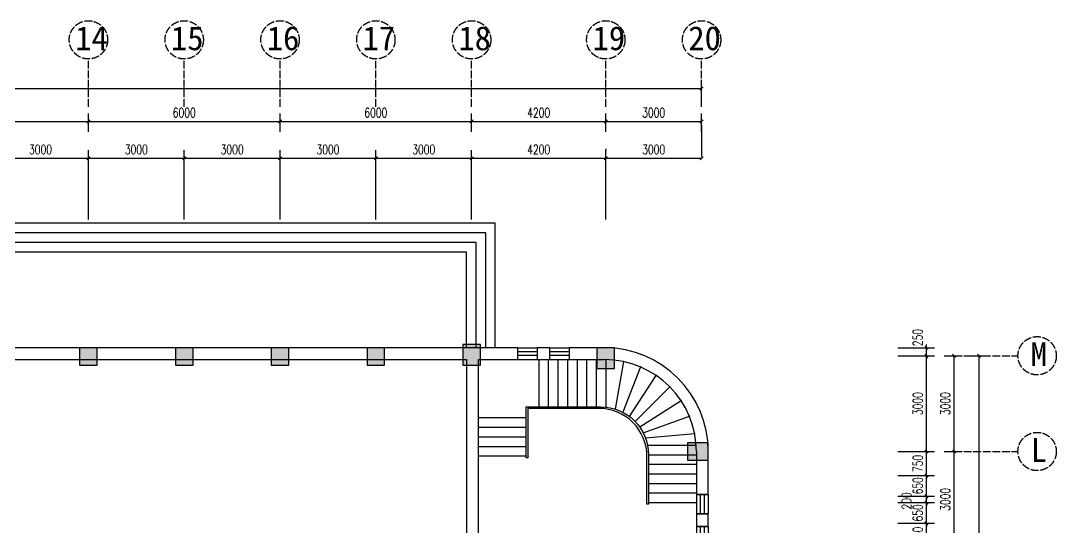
# Model space of a CAD drawing. Header units: millimetres. Extents: x -150677 to 588340, y -254013 to 149700.
# Drawn here: x 84274 to 116701, y 133784 to 149657 of the extents above; entities that cross this region are included whole.
import ezdxf

# ---------------------------------------------------------------- set-up
doc = ezdxf.new("R2010")
doc.units = ezdxf.units.MM
doc.header["$LTSCALE"] = 10
doc.header["$MEASUREMENT"] = 0
doc.linetypes.add('ACAD_ISO04W100', pattern=[30, 24, -3, 0, -3])
for name, color, linetype in [('1-Aa轴线', 240, 'ACAD_ISO04W100'), ('1-Ab轴号', 3, 'Continuous'), ('1-Ba原始建筑墙体', 2, 'Continuous'), ('5-Aa原始建筑淡显填充', 251, 'Continuous'), ('6-Ab柱体', 6, 'Continuous'), ('6-Ac楼梯', 122, 'Continuous'), ('6-Bb窗', 5, 'Continuous'), ('PUB_DIM', 3, 'Continuous')]:
    doc.layers.add(name, color=color, linetype=linetype)
doc.styles.add('_TCH_DIM_T3', font='SIMPLEX', dxfattribs={"width": 0.705882, "bigfont": 'GBCBIG'})
doc.styles.get("Standard").update_dxf_attribs({"font": ''})
doc.styles.get('Standard').set_extended_font_data('SimSun')
doc.dimstyles.new('_TCH_ARCH&&100', dxfattribs={"dimtxt": 297.5, "dimasz": 100, "dimexe": 250, "dimexo": 300, "dimgap": 126.25, "dimtad": 1, "dimdec": 0, "dimzin": 0, "dimdsep": 46, "dimtxsty": '_TCH_DIM_T3', "dimblk": 'ARCHTICK', "dimcen": 0.09, "dimclrt": 7, "dimazin": 2, "dimtfac": 1, "dimtdec": 0, "dimtix": 1, "dimtmove": 2, "dimatfit": 3, "dimfxl": 1, "dimtolj": 1, "dimtzin": 0, "dimarcsym": 0})

# ---------------------------------------------------------------- blocks, each defined once
blk = doc.blocks.new('_ArchTick')
at = {"color": 0, "linetype": 'ByBlock', "const_width": 0.4}
blk.add_lwpolyline([(-0.5, -0.5), (0.5, 0.5)], dxfattribs=at)
blk = doc.blocks.new('*D1036')
at = {"layer": 'Defpoints', "color": 0, "transparency": 16777216}
for p in [(111443, 133909), (112637, 133909), (111443, 133159)]:
    blk.add_point(p, dxfattribs=at)
at = {"layer": 'PUB_DIM', "color": 0, "lineweight": -2, "transparency": 16777216}
for p, q in [((112637, 133909), (112637, 134009)), ((111743, 133909), (112887, 133909)), ((112637, 133159), (112637, 133909)), ((111743, 133159), (112887, 133159)), ((112637, 133159), (112637, 133059))]:
    blk.add_line(p, q, dxfattribs=at)
at = {"layer": 'PUB_DIM', "color": 0, "lineweight": -2, "transparency": 16777216, "xscale": 100, "yscale": 100, "zscale": 100}
for p, rotation in [((112637, 133909), 270), ((112637, 133159), 90)]:
    blk.add_blockref('_ArchTick', p, dxfattribs=dict(at, rotation=rotation))
at = {"layer": 'PUB_DIM', "color": 7, "transparency": 16777216, "insert": (112362, 133534), "char_height": 297.5, "attachment_point": 5, "rotation": 90, "style": '_TCH_DIM_T3'}
blk.add_mtext('\\A1;750', dxfattribs=at)
blk = doc.blocks.new('*D1037')
at = {"layer": 'Defpoints', "color": 0, "transparency": 16777216}
for p in [(111443, 134559), (112637, 134559), (111443, 133909)]:
    blk.add_point(p, dxfattribs=at)
at = {"layer": 'PUB_DIM', "color": 0, "lineweight": -2, "transparency": 16777216}
for p, q in [((112637, 134559), (112637, 134659)), ((111743, 134559), (112887, 134559)), ((112637, 133909), (112637, 134559)), ((111743, 133909), (112887, 133909)), ((112637, 133909), (112637, 133809))]:
    blk.add_line(p, q, dxfattribs=at)
at = {"layer": 'PUB_DIM', "color": 0, "lineweight": -2, "transparency": 16777216, "xscale": 100, "yscale": 100, "zscale": 100}
for p, rotation in [((112637, 134559), 270), ((112637, 133909), 90)]:
    blk.add_blockref('_ArchTick', p, dxfattribs=dict(at, rotation=rotation))
at = {"layer": 'PUB_DIM', "color": 7, "transparency": 16777216, "insert": (112362, 134234), "char_height": 297.5, "attachment_point": 5, "rotation": 90, "style": '_TCH_DIM_T3'}
blk.add_mtext('\\A1;650', dxfattribs=at)
blk = doc.blocks.new('*D1038')
at = {"layer": 'Defpoints', "color": 0, "transparency": 16777216}
for p in [(111443, 134759), (112637, 134759), (111443, 134559)]:
    blk.add_point(p, dxfattribs=at)
at = {"layer": 'PUB_DIM', "color": 0, "lineweight": -2, "transparency": 16777216}
for p, q in [((111743, 134759), (112887, 134759)), ((112637, 134759), (112637, 134859)), ((112637, 134559), (112637, 134759)), ((111743, 134559), (112887, 134559)), ((112637, 134559), (112637, 134459))]:
    blk.add_line(p, q, dxfattribs=at)
at = {"layer": 'PUB_DIM', "color": 0, "lineweight": -2, "transparency": 16777216, "xscale": 100, "yscale": 100, "zscale": 100}
for p, rotation in [((112637, 134759), 270), ((112637, 134559), 90)]:
    blk.add_blockref('_ArchTick', p, dxfattribs=dict(at, rotation=rotation))
at = {"layer": 'PUB_DIM', "color": 7, "transparency": 16777216, "insert": (112012, 134609), "char_height": 297.5, "attachment_point": 5, "rotation": 90, "style": '_TCH_DIM_T3'}
blk.add_mtext('\\A1;200', dxfattribs=at)
blk = doc.blocks.new('*D1039')
at = {"layer": 'Defpoints', "color": 0, "transparency": 16777216}
for p in [(111443, 135409), (112637, 135409), (111443, 134759)]:
    blk.add_point(p, dxfattribs=at)
at = {"layer": 'PUB_DIM', "color": 0, "lineweight": -2, "transparency": 16777216}
for p, q in [((111743, 135409), (112887, 135409)), ((112637, 135409), (112637, 135509)), ((112637, 134759), (112637, 135409)), ((111743, 134759), (112887, 134759)), ((112637, 134759), (112637, 134659))]:
    blk.add_line(p, q, dxfattribs=at)
at = {"layer": 'PUB_DIM', "color": 0, "lineweight": -2, "transparency": 16777216, "xscale": 100, "yscale": 100, "zscale": 100}
for p, rotation in [((112637, 135409), 270), ((112637, 134759), 90)]:
    blk.add_blockref('_ArchTick', p, dxfattribs=dict(at, rotation=rotation))
at = {"layer": 'PUB_DIM', "color": 7, "transparency": 16777216, "insert": (112362, 135084), "char_height": 297.5, "attachment_point": 5, "rotation": 90, "style": '_TCH_DIM_T3'}
blk.add_mtext('\\A1;650', dxfattribs=at)
blk = doc.blocks.new('*D1040')
at = {"layer": 'Defpoints', "color": 0, "transparency": 16777216}
for p in [(111443, 136159), (112637, 136159), (111443, 135409)]:
    blk.add_point(p, dxfattribs=at)
at = {"layer": 'PUB_DIM', "color": 0, "lineweight": -2, "transparency": 16777216}
for p, q in [((112637, 136159), (112637, 136259)), ((111743, 136159), (112887, 136159)), ((112637, 135409), (112637, 136159)), ((111743, 135409), (112887, 135409)), ((112637, 135409), (112637, 135309))]:
    blk.add_line(p, q, dxfattribs=at)
at = {"layer": 'PUB_DIM', "color": 0, "lineweight": -2, "transparency": 16777216, "xscale": 100, "yscale": 100, "zscale": 100}
for p, rotation in [((112637, 136159), 270), ((112637, 135409), 90)]:
    blk.add_blockref('_ArchTick', p, dxfattribs=dict(at, rotation=rotation))
at = {"layer": 'PUB_DIM', "color": 7, "transparency": 16777216, "insert": (112362, 135784), "char_height": 297.5, "attachment_point": 5, "rotation": 90, "style": '_TCH_DIM_T3'}
blk.add_mtext('\\A1;750', dxfattribs=at)
blk = doc.blocks.new('*D1041')
at = {"layer": 'Defpoints', "color": 0, "transparency": 16777216}
for p in [(111443, 139159), (112637, 139159), (111443, 136159)]:
    blk.add_point(p, dxfattribs=at)
at = {"layer": 'PUB_DIM', "color": 0, "lineweight": -2, "transparency": 16777216}
for p, q in [((111743, 139159), (112887, 139159)), ((112637, 136159), (112637, 139159)), ((111743, 136159), (112887, 136159))]:
    blk.add_line(p, q, dxfattribs=at)
at = {"layer": 'PUB_DIM', "color": 0, "lineweight": -2, "transparency": 16777216, "xscale": 100, "yscale": 100, "zscale": 100}
for p, rotation in [((112637, 139159), 90), ((112637, 136159), 270)]:
    blk.add_blockref('_ArchTick', p, dxfattribs=dict(at, rotation=rotation))
at = {"layer": 'PUB_DIM', "color": 7, "transparency": 16777216, "insert": (112362, 137659), "char_height": 297.5, "attachment_point": 5, "rotation": 90, "style": '_TCH_DIM_T3'}
blk.add_mtext('\\A1;3000', dxfattribs=at)
blk = doc.blocks.new('*D1042')
at = {"layer": 'Defpoints', "color": 0, "transparency": 16777216}
for p in [(111443, 139409), (111443, 139159), (112637, 139409)]:
    blk.add_point(p, dxfattribs=at)
at = {"layer": 'PUB_DIM', "color": 0, "lineweight": -2, "transparency": 16777216}
for p, q in [((112637, 139409), (112637, 139509)), ((111743, 139409), (112887, 139409)), ((111743, 139159), (112887, 139159)), ((112637, 139159), (112637, 139409)), ((112637, 139159), (112637, 139059))]:
    blk.add_line(p, q, dxfattribs=at)
at = {"layer": 'PUB_DIM', "color": 0, "lineweight": -2, "transparency": 16777216, "xscale": 100, "yscale": 100, "zscale": 100}
for p, rotation in [((112637, 139409), 270), ((112637, 139159), 90)]:
    blk.add_blockref('_ArchTick', p, dxfattribs=dict(at, rotation=rotation))
at = {"layer": 'PUB_DIM', "color": 7, "transparency": 16777216, "insert": (112362, 139729), "char_height": 297.5, "attachment_point": 5, "rotation": 90, "style": '_TCH_DIM_T3'}
blk.add_mtext('\\A1;250', dxfattribs=at)
blk = doc.blocks.new('*D1051')
at = {"layer": 'Defpoints', "color": 0, "transparency": 16777216}
for p in [(112887, 136159), (113501, 136159), (112887, 133159)]:
    blk.add_point(p, dxfattribs=at)
at = {"layer": 'PUB_DIM', "color": 0, "lineweight": -2, "transparency": 16777216}
for p, q in [((113187, 136159), (113751, 136159)), ((113501, 133159), (113501, 136159)), ((113187, 133159), (113751, 133159))]:
    blk.add_line(p, q, dxfattribs=at)
at = {"layer": 'PUB_DIM', "color": 0, "lineweight": -2, "transparency": 16777216, "xscale": 100, "yscale": 100, "zscale": 100}
for p, rotation in [((113501, 136159), 90), ((113501, 133159), 270)]:
    blk.add_blockref('_ArchTick', p, dxfattribs=dict(at, rotation=rotation))
at = {"layer": 'PUB_DIM', "color": 7, "transparency": 16777216, "insert": (113226, 134659), "char_height": 297.5, "attachment_point": 5, "rotation": 90, "style": '_TCH_DIM_T3'}
blk.add_mtext('\\A1;3000', dxfattribs=at)
blk = doc.blocks.new('*D1052')
at = {"layer": 'Defpoints', "color": 0, "transparency": 16777216}
for p in [(112887, 139159), (113501, 139159), (112887, 136159)]:
    blk.add_point(p, dxfattribs=at)
at = {"layer": 'PUB_DIM', "color": 0, "lineweight": -2, "transparency": 16777216}
for p, q in [((113187, 139159), (113751, 139159)), ((113501, 136159), (113501, 139159)), ((113187, 136159), (113751, 136159))]:
    blk.add_line(p, q, dxfattribs=at)
at = {"layer": 'PUB_DIM', "color": 0, "lineweight": -2, "transparency": 16777216, "xscale": 100, "yscale": 100, "zscale": 100}
for p, rotation in [((113501, 139159), 90), ((113501, 136159), 270)]:
    blk.add_blockref('_ArchTick', p, dxfattribs=dict(at, rotation=rotation))
at = {"layer": 'PUB_DIM', "color": 7, "transparency": 16777216, "insert": (113226, 137659), "char_height": 297.5, "attachment_point": 5, "rotation": 90, "style": '_TCH_DIM_T3'}
blk.add_mtext('\\A1;3000', dxfattribs=at)
blk = doc.blocks.new('*D1069')
at = {"layer": 'Defpoints', "color": 0, "transparency": 16777216}
for p in [(86394, 145347), (83394, 143127), (86394, 143127)]:
    blk.add_point(p, dxfattribs=at)
at = {"layer": 'PUB_DIM', "color": 0, "lineweight": -2, "transparency": 16777216}
for p, q in [((83394, 143427), (83394, 145597)), ((83394, 145347), (86394, 145347)), ((86394, 143427), (86394, 145597))]:
    blk.add_line(p, q, dxfattribs=at)
at = {"layer": 'PUB_DIM', "color": 0, "lineweight": -2, "transparency": 16777216, "xscale": 100, "yscale": 100, "zscale": 100, "rotation": 180}
blk.add_blockref('_ArchTick', (83394, 145347), dxfattribs=at)
at = {"layer": 'PUB_DIM', "color": 0, "lineweight": -2, "transparency": 16777216, "xscale": 100, "yscale": 100, "zscale": 100}
blk.add_blockref('_ArchTick', (86394, 145347), dxfattribs=at)
at = {"layer": 'PUB_DIM', "color": 7, "transparency": 16777216, "insert": (84894, 145622), "char_height": 297.5, "attachment_point": 5, "style": '_TCH_DIM_T3'}
blk.add_mtext('\\A1;3000', dxfattribs=at)
blk = doc.blocks.new('*D1070')
at = {"layer": 'Defpoints', "color": 0, "transparency": 16777216}
for p in [(89394, 145347), (86394, 143127), (89394, 143127)]:
    blk.add_point(p, dxfattribs=at)
at = {"layer": 'PUB_DIM', "color": 0, "lineweight": -2, "transparency": 16777216}
for p, q in [((86394, 143427), (86394, 145597)), ((86394, 145347), (89394, 145347)), ((89394, 143427), (89394, 145597))]:
    blk.add_line(p, q, dxfattribs=at)
at = {"layer": 'PUB_DIM', "color": 0, "lineweight": -2, "transparency": 16777216, "xscale": 100, "yscale": 100, "zscale": 100, "rotation": 180}
blk.add_blockref('_ArchTick', (86394, 145347), dxfattribs=at)
at = {"layer": 'PUB_DIM', "color": 0, "lineweight": -2, "transparency": 16777216, "xscale": 100, "yscale": 100, "zscale": 100}
blk.add_blockref('_ArchTick', (89394, 145347), dxfattribs=at)
at = {"layer": 'PUB_DIM', "color": 7, "transparency": 16777216, "insert": (87894, 145622), "char_height": 297.5, "attachment_point": 5, "style": '_TCH_DIM_T3'}
blk.add_mtext('\\A1;3000', dxfattribs=at)
blk = doc.blocks.new('*D1071')
at = {"layer": 'Defpoints', "color": 0, "transparency": 16777216}
for p in [(92394, 145347), (89394, 143127), (92394, 143127)]:
    blk.add_point(p, dxfattribs=at)
at = {"layer": 'PUB_DIM', "color": 0, "lineweight": -2, "transparency": 16777216}
for p, q in [((89394, 143427), (89394, 145597)), ((89394, 145347), (92394, 145347)), ((92394, 143427), (92394, 145597))]:
    blk.add_line(p, q, dxfattribs=at)
at = {"layer": 'PUB_DIM', "color": 0, "lineweight": -2, "transparency": 16777216, "xscale": 100, "yscale": 100, "zscale": 100, "rotation": 180}
blk.add_blockref('_ArchTick', (89394, 145347), dxfattribs=at)
at = {"layer": 'PUB_DIM', "color": 0, "lineweight": -2, "transparency": 16777216, "xscale": 100, "yscale": 100, "zscale": 100}
blk.add_blockref('_ArchTick', (92394, 145347), dxfattribs=at)
at = {"layer": 'PUB_DIM', "color": 7, "transparency": 16777216, "insert": (90894, 145622), "char_height": 297.5, "attachment_point": 5, "style": '_TCH_DIM_T3'}
blk.add_mtext('\\A1;3000', dxfattribs=at)
blk = doc.blocks.new('*D1072')
at = {"layer": 'Defpoints', "color": 0, "transparency": 16777216}
for p in [(95394, 145347), (92394, 143127), (95394, 143127)]:
    blk.add_point(p, dxfattribs=at)
at = {"layer": 'PUB_DIM', "color": 0, "lineweight": -2, "transparency": 16777216}
for p, q in [((92394, 143427), (92394, 145597)), ((92394, 145347), (95394, 145347)), ((95394, 143427), (95394, 145597))]:
    blk.add_line(p, q, dxfattribs=at)
at = {"layer": 'PUB_DIM', "color": 0, "lineweight": -2, "transparency": 16777216, "xscale": 100, "yscale": 100, "zscale": 100, "rotation": 180}
blk.add_blockref('_ArchTick', (92394, 145347), dxfattribs=at)
at = {"layer": 'PUB_DIM', "color": 0, "lineweight": -2, "transparency": 16777216, "xscale": 100, "yscale": 100, "zscale": 100}
blk.add_blockref('_ArchTick', (95394, 145347), dxfattribs=at)
at = {"layer": 'PUB_DIM', "color": 7, "transparency": 16777216, "insert": (93894, 145622), "char_height": 297.5, "attachment_point": 5, "style": '_TCH_DIM_T3'}
blk.add_mtext('\\A1;3000', dxfattribs=at)
blk = doc.blocks.new('*D1073')
at = {"layer": 'Defpoints', "color": 0, "transparency": 16777216}
for p in [(98394, 145347), (95394, 143127), (98394, 143127)]:
    blk.add_point(p, dxfattribs=at)
at = {"layer": 'PUB_DIM', "color": 0, "lineweight": -2, "transparency": 16777216}
for p, q in [((95394, 143427), (95394, 145597)), ((95394, 145347), (98394, 145347)), ((98394, 143427), (98394, 145597))]:
    blk.add_line(p, q, dxfattribs=at)
at = {"layer": 'PUB_DIM', "color": 0, "lineweight": -2, "transparency": 16777216, "xscale": 100, "yscale": 100, "zscale": 100, "rotation": 180}
blk.add_blockref('_ArchTick', (95394, 145347), dxfattribs=at)
at = {"layer": 'PUB_DIM', "color": 0, "lineweight": -2, "transparency": 16777216, "xscale": 100, "yscale": 100, "zscale": 100}
blk.add_blockref('_ArchTick', (98394, 145347), dxfattribs=at)
at = {"layer": 'PUB_DIM', "color": 7, "transparency": 16777216, "insert": (96894, 145622), "char_height": 297.5, "attachment_point": 5, "style": '_TCH_DIM_T3'}
blk.add_mtext('\\A1;3000', dxfattribs=at)
blk = doc.blocks.new('*D1074')
at = {"layer": 'Defpoints', "color": 0, "transparency": 16777216}
for p in [(102594, 145347), (98394, 143127), (102594, 143127)]:
    blk.add_point(p, dxfattribs=at)
at = {"layer": 'PUB_DIM', "color": 0, "lineweight": -2, "transparency": 16777216}
for p, q in [((98394, 143427), (98394, 145597)), ((98394, 145347), (102594, 145347)), ((102594, 143427), (102594, 145597))]:
    blk.add_line(p, q, dxfattribs=at)
at = {"layer": 'PUB_DIM', "color": 0, "lineweight": -2, "transparency": 16777216, "xscale": 100, "yscale": 100, "zscale": 100, "rotation": 180}
blk.add_blockref('_ArchTick', (98394, 145347), dxfattribs=at)
at = {"layer": 'PUB_DIM', "color": 0, "lineweight": -2, "transparency": 16777216, "xscale": 100, "yscale": 100, "zscale": 100}
blk.add_blockref('_ArchTick', (102594, 145347), dxfattribs=at)
at = {"layer": 'PUB_DIM', "color": 7, "transparency": 16777216, "insert": (100494, 145622), "char_height": 297.5, "attachment_point": 5, "style": '_TCH_DIM_T3'}
blk.add_mtext('\\A1;4200', dxfattribs=at)
blk = doc.blocks.new('*D1075')
at = {"layer": 'Defpoints', "color": 0, "transparency": 16777216}
for p in [(102594, 145347), (105594, 145347), (105594, 145347)]:
    blk.add_point(p, dxfattribs=at)
at = {"layer": 'PUB_DIM', "color": 0, "lineweight": -2, "transparency": 16777216}
for p, q in [((102594, 145647), (102594, 145597)), ((105594, 145647), (105594, 145597)), ((102594, 145347), (105594, 145347))]:
    blk.add_line(p, q, dxfattribs=at)
at = {"layer": 'PUB_DIM', "color": 0, "lineweight": -2, "transparency": 16777216, "xscale": 100, "yscale": 100, "zscale": 100, "rotation": 180}
blk.add_blockref('_ArchTick', (102594, 145347), dxfattribs=at)
at = {"layer": 'PUB_DIM', "color": 0, "lineweight": -2, "transparency": 16777216, "xscale": 100, "yscale": 100, "zscale": 100}
blk.add_blockref('_ArchTick', (105594, 145347), dxfattribs=at)
at = {"layer": 'PUB_DIM', "color": 7, "transparency": 16777216, "insert": (104094, 145622), "char_height": 297.5, "attachment_point": 5, "style": '_TCH_DIM_T3'}
blk.add_mtext('\\A1;3000', dxfattribs=at)
blk = doc.blocks.new('*D1083')
at = {"layer": 'Defpoints', "color": 0, "transparency": 16777216}
for p in [(86394, 146501), (80394, 145879), (86394, 145879)]:
    blk.add_point(p, dxfattribs=at)
at = {"layer": 'PUB_DIM', "color": 0, "lineweight": -2, "transparency": 16777216}
for p, q in [((80394, 146179), (80394, 146751)), ((86394, 146179), (86394, 146751)), ((80394, 146501), (86394, 146501))]:
    blk.add_line(p, q, dxfattribs=at)
at = {"layer": 'PUB_DIM', "color": 0, "lineweight": -2, "transparency": 16777216, "xscale": 100, "yscale": 100, "zscale": 100, "rotation": 180}
blk.add_blockref('_ArchTick', (80394, 146501), dxfattribs=at)
at = {"layer": 'PUB_DIM', "color": 0, "lineweight": -2, "transparency": 16777216, "xscale": 100, "yscale": 100, "zscale": 100}
blk.add_blockref('_ArchTick', (86394, 146501), dxfattribs=at)
at = {"layer": 'PUB_DIM', "color": 7, "transparency": 16777216, "insert": (83394, 146776), "char_height": 297.5, "attachment_point": 5, "style": '_TCH_DIM_T3'}
blk.add_mtext('\\A1;6000', dxfattribs=at)
blk = doc.blocks.new('*D1084')
at = {"layer": 'Defpoints', "color": 0, "transparency": 16777216}
for p in [(92394, 146501), (86394, 145879), (92394, 145879)]:
    blk.add_point(p, dxfattribs=at)
at = {"layer": 'PUB_DIM', "color": 0, "lineweight": -2, "transparency": 16777216}
for p, q in [((86394, 146179), (86394, 146751)), ((92394, 146179), (92394, 146751)), ((86394, 146501), (92394, 146501))]:
    blk.add_line(p, q, dxfattribs=at)
at = {"layer": 'PUB_DIM', "color": 0, "lineweight": -2, "transparency": 16777216, "xscale": 100, "yscale": 100, "zscale": 100, "rotation": 180}
blk.add_blockref('_ArchTick', (86394, 146501), dxfattribs=at)
at = {"layer": 'PUB_DIM', "color": 0, "lineweight": -2, "transparency": 16777216, "xscale": 100, "yscale": 100, "zscale": 100}
blk.add_blockref('_ArchTick', (92394, 146501), dxfattribs=at)
at = {"layer": 'PUB_DIM', "color": 7, "transparency": 16777216, "insert": (89394, 146776), "char_height": 297.5, "attachment_point": 5, "style": '_TCH_DIM_T3'}
blk.add_mtext('\\A1;6000', dxfattribs=at)
blk = doc.blocks.new('*D1085')
at = {"layer": 'Defpoints', "color": 0, "transparency": 16777216}
for p in [(98394, 146501), (92394, 145879), (98394, 145879)]:
    blk.add_point(p, dxfattribs=at)
at = {"layer": 'PUB_DIM', "color": 0, "lineweight": -2, "transparency": 16777216}
for p, q in [((92394, 146179), (92394, 146751)), ((98394, 146179), (98394, 146751)), ((92394, 146501), (98394, 146501))]:
    blk.add_line(p, q, dxfattribs=at)
at = {"layer": 'PUB_DIM', "color": 0, "lineweight": -2, "transparency": 16777216, "xscale": 100, "yscale": 100, "zscale": 100, "rotation": 180}
blk.add_blockref('_ArchTick', (92394, 146501), dxfattribs=at)
at = {"layer": 'PUB_DIM', "color": 0, "lineweight": -2, "transparency": 16777216, "xscale": 100, "yscale": 100, "zscale": 100}
blk.add_blockref('_ArchTick', (98394, 146501), dxfattribs=at)
at = {"layer": 'PUB_DIM', "color": 7, "transparency": 16777216, "insert": (95394, 146776), "char_height": 297.5, "attachment_point": 5, "style": '_TCH_DIM_T3'}
blk.add_mtext('\\A1;6000', dxfattribs=at)
blk = doc.blocks.new('*D1086')
at = {"layer": 'Defpoints', "color": 0, "transparency": 16777216}
for p in [(102594, 146501), (98394, 145879), (102594, 145879)]:
    blk.add_point(p, dxfattribs=at)
at = {"layer": 'PUB_DIM', "color": 0, "lineweight": -2, "transparency": 16777216}
for p, q in [((98394, 146179), (98394, 146751)), ((102594, 146179), (102594, 146751)), ((98394, 146501), (102594, 146501))]:
    blk.add_line(p, q, dxfattribs=at)
at = {"layer": 'PUB_DIM', "color": 0, "lineweight": -2, "transparency": 16777216, "xscale": 100, "yscale": 100, "zscale": 100, "rotation": 180}
blk.add_blockref('_ArchTick', (98394, 146501), dxfattribs=at)
at = {"layer": 'PUB_DIM', "color": 0, "lineweight": -2, "transparency": 16777216, "xscale": 100, "yscale": 100, "zscale": 100}
blk.add_blockref('_ArchTick', (102594, 146501), dxfattribs=at)
at = {"layer": 'PUB_DIM', "color": 7, "transparency": 16777216, "insert": (100494, 146776), "char_height": 297.5, "attachment_point": 5, "style": '_TCH_DIM_T3'}
blk.add_mtext('\\A1;4200', dxfattribs=at)
blk = doc.blocks.new('*D1087')
at = {"layer": 'Defpoints', "color": 0, "transparency": 16777216}
for p in [(105594, 146501), (102594, 145879), (105594, 145879)]:
    blk.add_point(p, dxfattribs=at)
at = {"layer": 'PUB_DIM', "color": 0, "lineweight": -2, "transparency": 16777216}
for p, q in [((102594, 146179), (102594, 146751)), ((105594, 146179), (105594, 146751)), ((102594, 146501), (105594, 146501))]:
    blk.add_line(p, q, dxfattribs=at)
at = {"layer": 'PUB_DIM', "color": 0, "lineweight": -2, "transparency": 16777216, "xscale": 100, "yscale": 100, "zscale": 100, "rotation": 180}
blk.add_blockref('_ArchTick', (102594, 146501), dxfattribs=at)
at = {"layer": 'PUB_DIM', "color": 0, "lineweight": -2, "transparency": 16777216, "xscale": 100, "yscale": 100, "zscale": 100}
blk.add_blockref('_ArchTick', (105594, 146501), dxfattribs=at)
at = {"layer": 'PUB_DIM', "color": 7, "transparency": 16777216, "insert": (104094, 146776), "char_height": 297.5, "attachment_point": 5, "style": '_TCH_DIM_T3'}
blk.add_mtext('\\A1;3000', dxfattribs=at)
blk = doc.blocks.new('*D1088')
at = {"layer": 'Defpoints', "color": 0, "transparency": 16777216}
for p in [(105594, 147533), (44394, 146751), (105594, 146751)]:
    blk.add_point(p, dxfattribs=at)
at = {"layer": 'PUB_DIM', "color": 0, "lineweight": -2, "transparency": 16777216}
for p, q in [((44394, 147051), (44394, 147783)), ((105594, 147051), (105594, 147783)), ((44394, 147533), (105594, 147533))]:
    blk.add_line(p, q, dxfattribs=at)
at = {"layer": 'PUB_DIM', "color": 0, "lineweight": -2, "transparency": 16777216, "xscale": 100, "yscale": 100, "zscale": 100, "rotation": 180}
blk.add_blockref('_ArchTick', (44394, 147533), dxfattribs=at)
at = {"layer": 'PUB_DIM', "color": 0, "lineweight": -2, "transparency": 16777216, "xscale": 100, "yscale": 100, "zscale": 100}
blk.add_blockref('_ArchTick', (105594, 147533), dxfattribs=at)
at = {"layer": 'PUB_DIM', "color": 7, "transparency": 16777216, "insert": (74994, 147808), "char_height": 297.5, "attachment_point": 5, "style": '_TCH_DIM_T3'}
blk.add_mtext('\\A1;61200', dxfattribs=at)
blk = doc.blocks.new('$WINLIB2D$00000001')
at = {"color": 0}
for points in [[(-0.5, 0.5), (-0.5, -0.5)], [(-0.5, 0.5), (0.5, 0.5)], [(0.5, 0.167), (-0.5, 0.167)], [(0.5, -0.5), (0.5, 0.5)], [(0.5, -0.167), (-0.5, -0.167)], [(-0.5, -0.5), (0.5, -0.5)]]:
    blk.add_lwpolyline(points, dxfattribs=at)
blk = doc.blocks.new('*D943')
at = {"layer": 'Defpoints', "color": 0, "transparency": 16777216}
for p in [(113501, 139159), (114283, 139159), (113501, 103157)]:
    blk.add_point(p, dxfattribs=at)
at = {"layer": 'PUB_DIM', "color": 0, "lineweight": -2, "transparency": 16777216}
for p, q in [((113801, 139159), (114533, 139159)), ((114283, 103157), (114283, 139159)), ((113801, 103157), (114533, 103157))]:
    blk.add_line(p, q, dxfattribs=at)
at = {"layer": 'PUB_DIM', "color": 0, "lineweight": -2, "transparency": 16777216, "xscale": 100, "yscale": 100, "zscale": 100}
for p, rotation in [((114283, 139159), 90), ((114283, 103157), 270)]:
    blk.add_blockref('_ArchTick', p, dxfattribs=dict(at, rotation=rotation))
at = {"layer": 'PUB_DIM', "color": 7, "transparency": 16777216, "insert": (114008, 121158), "char_height": 297.5, "attachment_point": 5, "rotation": 90, "style": '_TCH_DIM_T3'}
blk.add_mtext('\\A1;36050', dxfattribs=at)

msp = doc.modelspace()

# ---------------------------------------------------------------- hatches: boundary and pattern name
at = {"layer": '5-Aa原始建筑淡显填充'}
for points in [[(98118.7, 138858.7), (98668.7, 138858.7), (98668.7, 139508.7), (98118.7, 139508.7)], [(86118.7, 138858.7), (86668.7, 138858.7), (86668.7, 139408.7), (86118.7, 139408.7)], [(89118.7, 138858.7), (89668.7, 138858.7), (89668.7, 139408.7), (89118.7, 139408.7)], [(92118.7, 138858.7), (92668.7, 138858.7), (92668.7, 139408.7), (92118.7, 139408.7)], [(95118.7, 138858.7), (95668.7, 138858.7), (95668.7, 139408.7), (95118.7, 139408.7)], [(102318.7, 138758.7), (102868.7, 138758.7), (102868.7, 139408.7), (102318.7, 139408.7)], [(105153.7, 136433.7), (105153.7, 135883.7), (105803.7, 135883.7), (105803.7, 136433.7)]]:
    msp.add_hatch(color=251, dxfattribs=at).paths.add_polyline_path(points)

# ---------------------------------------------------------------- linework, layer by layer
msp.add_point((103147.4, 138977))
msp.add_point((103147.4, 138977))
at = {"layer": '1-Aa轴线'}
for p, q in [((86393.7, 146960.4), (86393.7, 148457.2)), ((89393.7, 146960.4), (89393.7, 148457.2)), ((92393.7, 146960.4), (92393.7, 148457.2)), ((95393.7, 146960.4), (95393.7, 148457.2)), ((98393.7, 146960.4), (98393.7, 148457.2)), ((102593.7, 146960.4), (102593.7, 148457.2)), ((105593.7, 146960.4), (105593.7, 148457.2)), ((113501, 139158.7), (115501, 139158.7)), ((113501, 136158.7), (115501, 136158.7))]:
    msp.add_line(p, q, dxfattribs=at)
for centre in [(86393.7, 149057.2), (89393.7, 149057.2), (92393.7, 149057.2), (95393.7, 149057.2), (98393.7, 149057.2), (102593.7, 149057.2), (105593.7, 149057.2), (116101, 139158.7), (116101, 136158.7)]:
    msp.add_circle(centre, 600, dxfattribs=at)
at = {"layer": '1-Ba原始建筑墙体'}
for p, q in [((98353.7, 139408.7), (78894.6, 139408.7)), ((99843.7, 139408.7), (98353.7, 139408.7)), ((99843.7, 139038.7), (99843.7, 139408.7)), ((100843.7, 139408.7), (100443.7, 139408.7)), ((100443.7, 139408.7), (100443.7, 139038.7)), ((100843.7, 139038.7), (100843.7, 139408.7)), ((102553.7, 139408.7), (101443.7, 139408.7)), ((101443.7, 139408.7), (101443.7, 139038.7)), ((78894.6, 139038.7), (98233.7, 139038.7)), ((98233.7, 139038.7), (98233.7, 130488.7)), ((98603.7, 139038.7), (99843.7, 139038.7)), ((98603.7, 130488.7), (98603.7, 139038.7)), ((100443.7, 139038.7), (100843.7, 139038.7)), ((101443.7, 139038.7), (102553.7, 139038.7)), ((105433.7, 136158.7), (105433.7, 134808.7)), ((105803.7, 134808.7), (105803.7, 136158.7)), ((105433.7, 134808.7), (105803.7, 134808.7)), ((105803.7, 134208.7), (105433.7, 134208.7)), ((105433.7, 134208.7), (105433.7, 133808.7)), ((105803.7, 133808.7), (105803.7, 134208.7)), ((105433.7, 133808.7), (105803.7, 133808.7))]:
    msp.add_line(p, q, dxfattribs=at)
for radius in [3250, 2880]:
    msp.add_arc((102553.7, 136158.7), radius, 0, 90, dxfattribs=at)
at = {"layer": '6-Ab柱体'}
for points in [[(98118.7, 138858.7), (98668.7, 138858.7), (98668.7, 139508.7), (98118.7, 139508.7)], [(86118.7, 138858.7), (86668.7, 138858.7), (86668.7, 139408.7), (86118.7, 139408.7)], [(89118.7, 138858.7), (89668.7, 138858.7), (89668.7, 139408.7), (89118.7, 139408.7)], [(92118.7, 138858.7), (92668.7, 138858.7), (92668.7, 139408.7), (92118.7, 139408.7)], [(95118.7, 138858.7), (95668.7, 138858.7), (95668.7, 139408.7), (95118.7, 139408.7)], [(102318.7, 138758.7), (102868.7, 138758.7), (102868.7, 139408.7), (102318.7, 139408.7)], [(105153.7, 136433.7), (105153.7, 135883.7), (105803.7, 135883.7), (105803.7, 136433.7)]]:
    msp.add_lwpolyline(points, close=True, dxfattribs=at)
at = {"layer": '6-Ac楼梯'}
for points in [[(99133.7, 139408.7), (99133.7, 143308.7), (55743.7, 143308.7), (55743.7, 139408.7)], [(98833.7, 139408.7), (98833.7, 143008.7), (56043.7, 143008.7), (56043.7, 139408.7)], [(98533.7, 139408.7), (98533.7, 142708.7), (56343.7, 142708.7), (56343.7, 139408.7)], [(98233.7, 139408.7), (98233.7, 142408.7), (56643.7, 142408.7), (56643.7, 139408.7)], [(100493.7, 139038.4), (100493.7, 137550.1)], [(100793.7, 139038.4), (100793.7, 137550.1)], [(101093.7, 139038.4), (101093.7, 137550.1)], [(101393.7, 139038.4), (101393.7, 137550.1)], [(101693.7, 139038.4), (101693.7, 137550.1)], [(101993.7, 139038.4), (101993.7, 137550.1)], [(102293.7, 139038.4), (102293.7, 137550.1)], [(102593.7, 139038.4), (102593.7, 137550.1)], [(103147.4, 138977), (102883.6, 137489.6)], [(103678.6, 138809.9), (103130.8, 137386.8)], [(103335.4, 137257.4), (104168.3, 138543.6)], [(103516.5, 137096.7), (104597.2, 138188.1)], [(103655.7, 136928.6), (104949.7, 137756.6)], [(100103.7, 137208.7), (98603.7, 137208.7)], [(103766.6, 136746.7), (105212.5, 137265.4)], [(100103.7, 136908.7), (98603.7, 136908.7)], [(100103.7, 136608.7), (98603.7, 136608.7)], [(103835.8, 136591.7), (105378.8, 136718.7)], [(100103.7, 136308.7), (98603.7, 136308.7)], [(103903.4, 136358.7), (105433.7, 136358.7)], [(100103.7, 136008.7), (98603.7, 136008.7)], [(103933.7, 136058.7), (105433.7, 136058.7)], [(103933.7, 135758.7), (105433.7, 135758.7)], [(103933.7, 135458.7), (105433.7, 135458.7)], [(103933.7, 135158.7), (105433.7, 135158.7)], [(103933.7, 134858.7), (105433.7, 134858.7)], [(103933.7, 134558.7), (105433.7, 134558.7)]]:
    msp.add_lwpolyline(points, dxfattribs=at)
msp.add_lwpolyline([(100103.7, 137558.7), (102433.7, 137558.7, -0.4142136), (103933.7, 136058.7), (103933.7, 134558.7), (103933.7, 134508.7), (103883.7, 134508.7), (103883.7, 136008.7, 0.4142136), (102383.7, 137508.7), (100153.7, 137508.7), (100153.7, 135958.7), (100103.7, 135958.7), (100103.7, 136008.7), (100103.7, 137508.7)], format="xyb", close=True, dxfattribs=at)
for p in [(103678.9, 138809.9), (103678.9, 138809.9), (104168.3, 138543.6), (104168.3, 138543.6), (104597.2, 138188.1), (104597.2, 138188.1), (104949.7, 137756.6), (104949.7, 137756.6), (105212.5, 137265.4), (105212.5, 137265.4), (105375.9, 136732.8), (105375.9, 136732.8)]:
    msp.add_point(p, dxfattribs=at)
at = {"layer": 'PUB_DIM'}
msp.add_lwpolyline([(105593.7, 146379.5), (105593.7, 145399.1)], dxfattribs=at)

# ---------------------------------------------------------------- block references
at = {"layer": '6-Bb窗', "xscale": -600, "zscale": -600}
for p, yscale, rotation in [((100143.7, 139223.7), 370, 180), ((101143.7, 139223.7), 370, 180), ((105618.7, 134508.7), -370, 90.00000000000007), ((105618.7, 133508.7), -370, 90.00000000000007)]:
    msp.add_blockref('$WINLIB2D$00000001', p, dxfattribs=dict(at, yscale=yscale, rotation=rotation))

# ---------------------------------------------------------------- texts
at = {"layer": '1-Ab轴号', "char_height": 750, "width": 36.316, "attachment_point": 1}
for s, insert in [('{\\fSimSun|b0|i0|c134|p2;14}', (85979.2, 149483)), ('{\\fSimSun|b0|i0|c134|p2;15}', (88979.2, 149483)), ('{\\fSimSun|b0|i0|c134|p2;16}', (91979.2, 149483)), ('{\\fSimSun|b0|i0|c134|p2;17}', (94979.2, 149483)), ('{\\fSimSun|b0|i0|c134|p2;18}', (97979.2, 149483)), ('{\\fSimSun|b0|i0|c134|p2;19}', (102179.2, 149483)), ('{\\fSimSun|b0|i0|c134|p2;20}', (105179.2, 149483)), ('{\\fSimSun|b0|i0|c134|p2;M}', (115899.7, 139584.4)), ('{\\fSimSun|b0|i0|c134|p2;L}', (115899.7, 136584.4))]:
    msp.add_mtext(s, dxfattribs=dict(at, insert=insert))

# ---------------------------------------------------------------- dimensions: what is measured, and where the dimension line sits
at = {"layer": 'PUB_DIM'}
for p1, p2, distance, picture, middle in [((44393.7, 146750.7), (105593.7, 146750.7), 782.1, '*D1088', (74993.7, 147807.8)), ((80393.7, 145879.2), (86393.7, 145879.2), 621.5, '*D1083', (83393.7, 146775.7)), ((86393.7, 145879.2), (92393.7, 145879.2), 621.5, '*D1084', (89393.7, 146775.7)), ((92393.7, 145879.2), (98393.7, 145879.2), 621.5, '*D1085', (95393.7, 146775.7)), ((98393.7, 145879.2), (102593.7, 145879.2), 621.5, '*D1086', (100493.7, 146775.7)), ((102593.7, 145879.2), (105593.7, 145879.2), 621.5, '*D1087', (104093.7, 146775.7)), ((83393.7, 143126.9), (86393.7, 143126.9), 2220.4, '*D1069', (84893.7, 145622.3)), ((86393.7, 143126.9), (89393.7, 143126.9), 2220.4, '*D1070', (87893.7, 145622.3)), ((89393.7, 143126.9), (92393.7, 143126.9), 2220.4, '*D1071', (90893.7, 145622.3)), ((92393.7, 143126.9), (95393.7, 143126.9), 2220.4, '*D1072', (93893.7, 145622.3)), ((95393.7, 143126.9), (98393.7, 143126.9), 2220.4, '*D1073', (96893.7, 145622.3)), ((98393.7, 143126.9), (102593.7, 143126.9), 2220.4, '*D1074', (100493.7, 145622.3)), ((102593.7, 145347.3), (105593.7, 145347.3), 0, '*D1075', (104093.7, 145622.3)), ((111443.2, 136158.7), (111443.2, 139158.7), -1193.9, '*D1041', (112362.1, 137658.7)), ((112887.1, 136158.7), (112887.1, 139158.7), -613.9, '*D1052', (113226, 137658.7)), ((111443.2, 135408.7), (111443.2, 136158.7), -1193.9, '*D1040', (112362.1, 135783.7)), ((112887.1, 133158.7), (112887.1, 136158.7), -613.9, '*D1051', (113226, 134658.7)), ((111443.2, 134758.7), (111443.2, 135408.7), -1193.9, '*D1039', (112362.1, 135083.7)), ((111443.2, 133908.7), (111443.2, 134558.7), -1193.9, '*D1037', (112362.1, 134233.7)), ((111443.2, 133158.7), (111443.2, 133908.7), -1193.9, '*D1036', (112362.1, 133533.7))]:
    dim = msp.add_aligned_dim(p1=p1, p2=p2, distance=distance, dimstyle='_TCH_ARCH&&100', dxfattribs=at)
    dim.commit()
    dim.dimension.update_dxf_attribs({"geometry": picture, "text_midpoint": middle})
for base, p1, p2, picture, middle in [((112637.1, 139408.7), (111443.2, 139158.7), (111443.2, 139408.7), '*D1042', (112362.1, 139728.7)), ((112637.1, 134758.7), (111443.2, 134558.7), (111443.2, 134758.7), '*D1038', (112012.1, 134608.7))]:
    dim = msp.add_linear_dim(base=base, p1=p1, p2=p2, angle=90, dimstyle='_TCH_ARCH&&100', dxfattribs=at)
    dim.commit()
    dim.dimension.update_dxf_attribs({"geometry": picture, "text_midpoint": middle, "dimtype": 129})
dim = msp.add_aligned_dim(p1=(113501, 103156.8), p2=(113501, 139158.7), distance=-782.2, text='36050', dimstyle='_TCH_ARCH&&100', dxfattribs=at)
dim.commit()
dim.dimension.update_dxf_attribs({"geometry": '*D943', "text_midpoint": (114008.3, 121157.8)})

doc.saveas('drawing.dxf')
